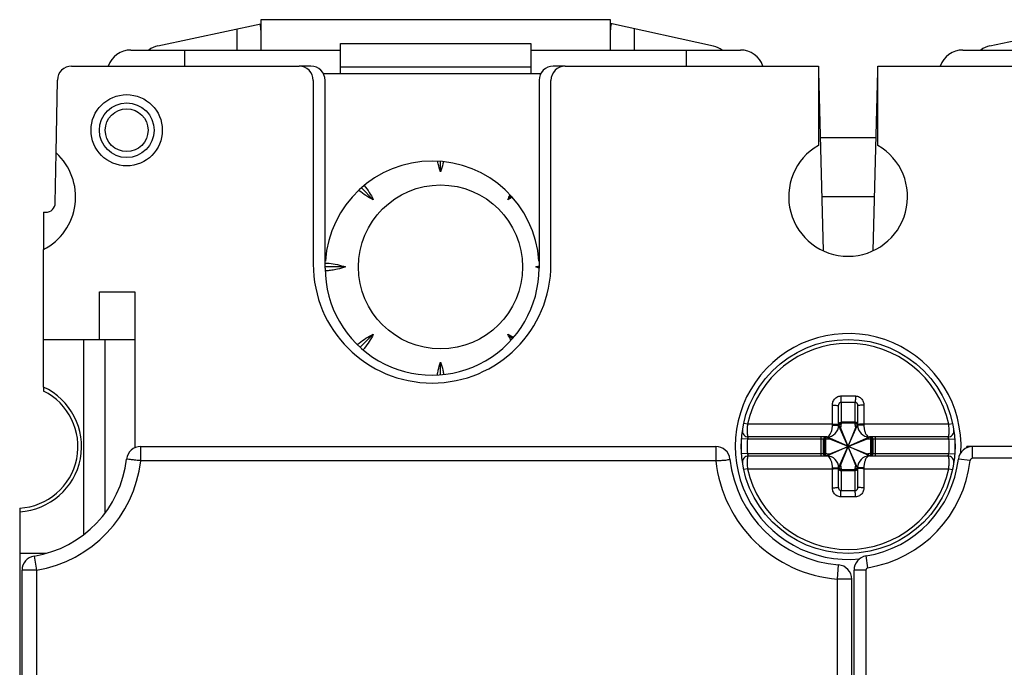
# Model space of a CAD drawing. Extents: x 0 to 193, y 0 to 226.
# Drawn here: x 23.93 to 65.39, y 164.21 to 191.5 of the extents above; entities that cross this region are included whole.
import ezdxf

# ---------------------------------------------------------------- set-up
doc = ezdxf.new("R2010")
doc.units = 0

# ---------------------------------------------------------------- blocks, each defined once
blk = doc.blocks.new('trhgkjglyretgerdutdhjfkhg')
for p, q in [((8536.877, -2181.171), (8536.877, -2182.446)), ((8551.577, -2181.171), (8536.877, -2181.171)), ((8551.577, -2182.446), (8551.577, -2181.171)), ((8532.537, -2182.274), (8536.877, -2181.344)), ((8535.877, -2182.446), (8535.877, -2181.558)), ((8555.918, -2182.285), (8551.577, -2181.323)), ((8552.577, -2181.545), (8552.577, -2182.446)), ((8567.537, -2182.274), (8571.877, -2181.344)), ((8531.402, -2182.446), (8540.227, -2182.446)), ((8533.676, -2183.121), (8533.676, -2182.446)), ((8540.227, -2183.429), (8540.227, -2182.171)), ((8540.227, -2182.171), (8548.227, -2182.171)), ((8548.227, -2182.171), (8548.227, -2183.429)), ((8548.227, -2182.446), (8557.052, -2182.446)), ((8554.778, -2183.12), (8554.778, -2182.446)), ((8566.402, -2182.446), (8575.227, -2182.446)), ((8528.915, -2183.121), (8538.48, -2183.121)), ((8538.978, -2183.121), (8538.48, -2183.121)), ((8548.227, -2183.171), (8540.227, -2183.171)), ((8549.68, -2183.12), (8549.178, -2183.12)), ((8549.68, -2183.121), (8560.33, -2183.121)), ((8560.33, -2183.121), (8560.33, -2186.456)), ((8562.83, -2186.456), (8562.83, -2183.121)), ((8562.83, -2183.121), (8573.48, -2183.121)), ((8528.261, -2186.772), (8528.315, -2183.71)), ((8539.08, -2183.721), (8539.08, -2191.454)), ((8539.502, -2183.429), (8548.655, -2183.429)), ((8539.578, -2191.62), (8539.578, -2183.721)), ((8548.578, -2183.72), (8548.578, -2191.621)), ((8549.08, -2191.454), (8549.08, -2183.721)), ((8560.33, -2183.343), (8560.528, -2190.888)), ((8562.632, -2190.888), (8562.83, -2183.33)), ((8560.403, -2186.121), (8562.757, -2186.121)), ((8528.225, -2188.878), (8528.261, -2186.772)), ((8544.434, -2187.568), (8544.434, -2187.131)), ((8541.604, -2188.741), (8541.104, -2188.241)), ((8547.264, -2188.741), (8547.411, -2188.593)), ((8562.692, -2188.621), (8560.469, -2188.621)), ((8527.73, -2189.271), (8527.73, -2190.839)), ((8527.73, -2189.271), (8527.825, -2189.271)), ((8527.73, -2196.623), (8527.73, -2190.839)), ((8540.432, -2191.571), (8539.578, -2191.571)), ((8548.436, -2191.571), (8548.578, -2191.571)), ((8530.08, -2194.621), (8530.08, -2192.621)), ((8530.08, -2192.621), (8531.58, -2192.621)), ((8531.58, -2192.621), (8531.58, -2199.173)), ((8541.604, -2194.401), (8541.056, -2194.948)), ((8547.454, -2194.591), (8547.264, -2194.401)), ((8527.73, -2194.621), (8531.58, -2194.621)), ((8529.43, -2202.823), (8529.43, -2194.621)), ((8530.33, -2201.906), (8530.33, -2194.621)), ((8544.434, -2196.1), (8544.434, -2195.573)), ((8527.73, -2196.623), (8527.73, -2196.791)), ((8561.28, -2197.255), (8561.28, -2198.177)), ((8561.88, -2198.177), (8561.88, -2197.255)), ((8561.18, -2198.222), (8561.18, -2197.418)), ((8561.98, -2197.418), (8561.98, -2198.222)), ((8557.35, -2198.186), (8557.187, -2198.15)), ((8560.918, -2198.222), (8561.18, -2198.222)), ((8561.88, -2198.107), (8561.28, -2198.107)), ((8561.88, -2198.148), (8561.28, -2198.148)), ((8562.243, -2198.222), (8561.98, -2198.222)), ((8565.811, -2198.186), (8565.974, -2198.15)), ((8561.195, -2199.989), (8561.966, -2198.254)), ((8561.966, -2199.989), (8561.195, -2198.254)), ((8561.262, -2199.918), (8561.899, -2198.325)), ((8561.899, -2199.918), (8561.262, -2198.325)), ((8557.092, -2199.439), (8557.092, -2198.804)), ((8557.341, -2198.822), (8557.092, -2198.804)), ((8560.636, -2198.822), (8557.341, -2198.822)), ((8560.68, -2198.722), (8557.38, -2198.722)), ((8560.45, -2199.522), (8560.45, -2198.722)), ((8560.547, -2199.422), (8560.547, -2198.822)), ((8560.569, -2198.822), (8560.569, -2199.422)), ((8560.621, -2198.822), (8560.621, -2199.422)), ((8560.713, -2199.507), (8562.447, -2198.736)), ((8562.447, -2199.507), (8560.713, -2198.736)), ((8560.784, -2199.44), (8562.377, -2198.803)), ((8562.377, -2199.44), (8560.784, -2198.803)), ((8565.78, -2198.722), (8562.48, -2198.722)), ((8565.82, -2198.822), (8562.525, -2198.822)), ((8562.54, -2199.422), (8562.54, -2198.822)), ((8562.592, -2199.422), (8562.592, -2198.822)), ((8562.614, -2198.822), (8562.614, -2199.422)), ((8562.711, -2198.722), (8562.711, -2199.522)), ((8565.82, -2198.822), (8566.069, -2198.804)), ((8566.069, -2198.804), (8566.069, -2199.439)), ((8531.822, -2199.121), (8556.011, -2199.121)), ((8556.011, -2199.121), (8556.011, -2199.722)), ((8557.341, -2199.422), (8557.092, -2199.439)), ((8557.341, -2199.422), (8560.636, -2199.422)), ((8562.525, -2199.422), (8565.82, -2199.422)), ((8565.82, -2199.422), (8566.069, -2199.439)), ((8566.58, -2199.169), (8566.58, -2199.121)), ((8626.365, -2199.121), (8566.58, -2199.121)), ((8566.816, -2199.621), (8566.816, -2199.121)), ((8531.822, -2199.724), (8531.779, -2199.719)), ((8556.011, -2199.722), (8531.819, -2199.722)), ((8557.38, -2199.522), (8560.68, -2199.522)), ((8562.48, -2199.522), (8565.78, -2199.522)), ((8566.717, -2199.709), (8566.22, -2199.652)), ((8626.365, -2199.621), (8566.816, -2199.621)), ((8557.35, -2200.057), (8557.187, -2200.094)), ((8560.918, -2200.022), (8561.18, -2200.022)), ((8561.18, -2200.826), (8561.18, -2200.022)), ((8561.28, -2200.066), (8561.28, -2200.988)), ((8561.28, -2200.095), (8561.88, -2200.095)), ((8561.28, -2200.137), (8561.88, -2200.137)), ((8561.88, -2200.988), (8561.88, -2200.066)), ((8561.98, -2200.022), (8561.98, -2200.826)), ((8562.243, -2200.022), (8561.98, -2200.022)), ((8565.811, -2200.057), (8565.974, -2200.094)), ((8526.73, -2201.719), (8526.73, -2201.867)), ((8526.73, -2201.867), (8526.73, -2290.521)), ((8527.831, -2203.621), (8526.73, -2203.621)), ((8527.336, -2203.733), (8527.433, -2204.328)), ((8562.414, -2204.223), (8562.334, -2203.729)), ((8526.83, -2290.821), (8526.83, -2204.328)), ((8527.433, -2204.325), (8527.43, -2204.31)), ((8527.432, -2204.325), (8527.432, -2209.121)), ((8561.13, -2204.703), (8561.176, -2204.105)), ((8561.83, -2290.521), (8561.83, -2204.322)), ((8562.33, -2204.322), (8561.83, -2204.322)), ((8562.33, -2204.322), (8562.33, -2209.129)), ((8561.129, -2209.121), (8561.129, -2204.703)), ((8561.73, -2204.703), (8561.129, -2204.703)), ((8561.73, -2291.421), (8561.73, -2204.703))]:
    blk.add_line(p, q)
for points in [[(8561.13, -2204.703), (8561.13, -2204.701), (8561.129, -2204.7), (8561.128, -2204.699), (8561.127, -2204.697), (8561.127, -2204.695), (8561.128, -2204.695)], [(8561.128, -2204.695), (8561.129, -2204.696), (8561.13, -2204.699), (8561.13, -2204.703)]]:
    blk.add_lwpolyline(points)
for centre, radius in [((8531.23, -2185.821), 1.5), ((8531.23, -2185.821), 1.15), ((8531.23, -2185.821), 0.9), ((8544.434, -2191.571), 3.45), ((8561.58, -2199.122), 4.5)]:
    blk.add_circle(centre, radius)
for centre, radius, start, end in [((8531.402, -2183.446), 1, 90.0002, 161.0286), ((8532.752, -2183.25), 1, 102.4318, 126.3825), ((8555.702, -2183.261), 1, 54.6739, 77.5109), ((8557.052, -2183.446), 1, 18.9805, 90), ((8566.402, -2183.446), 1, 90.0002, 161.0239), ((8567.752, -2183.25), 1, 102.4318, 126.3825), ((8528.915, -2183.721), 0.6, 90, 179), ((8538.48, -2183.721), 0.6, 0.0001, 90.0001), ((8538.978, -2183.721), 0.6, 0.0014, 89.9955), ((8549.178, -2183.72), 0.6, 90.0054, 180.0001), ((8549.68, -2183.721), 0.6, 90.0014, 179.9982), ((8561.58, -2188.621), 2.5, 120.0003, 59.9997), ((8526.582, -2188.621), 2.498, 352.5636, 47.7532), ((8544.08, -2191.616), 4.5, 3.7401, 176.2613), ((8526.582, -2188.621), 2.498, 297.3642, 352.5636), ((8527.825, -2188.871), 0.4, 270, 359.2482), ((8544.08, -2191.454), 5, 180, 359.9989), ((8544.078, -2191.621), 4.5, 179.9959, 360), ((8561.58, -2199.122), 4.75, 356.7876, 275.9168), ((8561.58, -2199.122), 4.333, 12.4731, 167.5269), ((8526.58, -2199.121), 2.75, 273.1267, 65.28), ((8526.58, -2199.123), 2.6, 273.3138, 63.7424), ((8560.68, -2198.222), 0.5, 270, 0), ((8562.48, -2198.222), 0.5, 180, 270), ((8557.38, -2198.472), 0.25, 171.2026, 270), ((8565.78, -2198.472), 0.25, 270, 8.7973), ((8561.58, -2199.122), 4.25, 175.9522, 184.0478), ((8561.58, -2199.122), 4.25, 355.9522, 4.0478), ((8531.822, -2199.724), 0.603, 89.9956, 173.4371), ((8556.011, -2199.721), 0.6, 5.7591, 90.0138), ((8566.816, -2199.721), 0.6, 90, 173.4626), ((8526.58, -2199.121), 4.674, 279.3027, 353.4381), ((8526.58, -2199.121), 5.274, 279.2911, 353.4522), ((8561.579, -2199.121), 5.6, 186.1642, 265.3905), ((8561.579, -2199.121), 5, 186.1909, 265.3739), ((8557.38, -2199.772), 0.25, 90, 188.7973), ((8560.68, -2200.022), 0.5, 0, 90), ((8562.48, -2200.022), 0.5, 90, 180), ((8561.58, -2199.121), 4.67, 279.2818, 353.4626), ((8561.58, -2199.121), 5.17, 279.2818, 353.4626), ((8565.78, -2199.772), 0.25, 351.2026, 90), ((8566.816, -2199.721), 0.1, 90, 173.4626), ((8561.58, -2199.122), 4.333, 192.4731, 347.5269), ((8527.433, -2204.328), 0.603, 99.3035, 180.0011), ((8562.43, -2204.322), 0.6, 99.2818, 180), ((8561.13, -2204.703), 0.6, 0.009, 85.6676), ((8562.43, -2204.322), 0.1, 99.2818, 180)]:
    blk.add_arc(centre, radius, start, end)
for points, knots in [([(8536.876, -2181.608), (8536.876, -2181.593), (8536.874, -2181.538), (8536.869, -2181.452), (8536.854, -2181.381), (8536.843, -2181.351)], [0, 0, 0, 0, 0.0438197, 0.1644144, 0.2594884, 0.2594884, 0.2594884, 0.2594884]), ([(8551.62, -2181.333), (8551.605, -2181.361), (8551.588, -2181.433), (8551.581, -2181.521), (8551.579, -2181.576), (8551.579, -2181.592)], [0, 0, 0, 0, 0.0961682, 0.2178848, 0.2637484, 0.2637484, 0.2637484, 0.2637484]), ([(8544.434, -2187.568), (8544.394, -2187.458), (8544.353, -2187.31), (8544.323, -2187.159), (8544.316, -2187.123)], [0, 0, 0, 0, 0.3517872, 0.4604313, 0.4604313, 0.4604313, 0.4604313]), ([(8544.548, -2187.143), (8544.542, -2187.172), (8544.513, -2187.316), (8544.473, -2187.458), (8544.434, -2187.568)], [0, 0, 0, 0, 0.0895967, 0.4410749, 0.4410749, 0.4410749, 0.4410749]), ([(8541.223, -2188.143), (8541.223, -2188.144), (8541.299, -2188.237), (8541.438, -2188.429), (8541.553, -2188.635), (8541.604, -2188.741)], [0, 0, 0, 0, 0.0044779, 0.3585726, 0.7100494, 0.7100494, 0.7100494, 0.7100494]), ([(8541.604, -2188.741), (8541.498, -2188.69), (8541.292, -2188.575), (8541.101, -2188.436), (8541.009, -2188.362)], [0, 0, 0, 0, 0.3517858, 0.7058983, 0.7058983, 0.7058983, 0.7058983]), ([(8539.587, -2191.405), (8539.64, -2191.408), (8539.809, -2191.422), (8540.094, -2191.467), (8540.321, -2191.531), (8540.432, -2191.571)], [0, 0, 0, 0, 0.1570327, 0.5111709, 0.8626351, 0.8626351, 0.8626351, 0.8626351]), ([(8540.432, -2191.571), (8540.321, -2191.61), (8540.132, -2191.663), (8539.939, -2191.698), (8539.861, -2191.709)], [0, 0, 0, 0, 0.3517663, 0.5876535, 0.5876535, 0.5876535, 0.5876535]), ([(8539.861, -2191.709), (8539.822, -2191.714), (8539.73, -2191.726), (8539.637, -2191.733), (8539.584, -2191.736)], [0, 0, 0, 0, 0.1183966, 0.2787857, 0.2787857, 0.2787857, 0.2787857]), ([(8541.01, -2194.779), (8541.101, -2194.705), (8541.292, -2194.566), (8541.498, -2194.451), (8541.604, -2194.401)], [0, 0, 0, 0, 0.3540916, 0.705559, 0.705559, 0.705559, 0.705559]), ([(8541.604, -2194.401), (8541.553, -2194.506), (8541.438, -2194.712), (8541.285, -2194.923), (8541.194, -2195.033), (8541.178, -2195.052)], [0, 0, 0, 0, 0.3517865, 0.7058999, 0.7798339, 0.7798339, 0.7798339, 0.7798339]), ([(8544.3, -2196.11), (8544.311, -2196.043), (8544.344, -2195.862), (8544.395, -2195.683), (8544.434, -2195.573)], [0, 0, 0, 0, 0.2027972, 0.5542745, 0.5542745, 0.5542745, 0.5542745]), ([(8544.434, -2195.573), (8544.473, -2195.683), (8544.521, -2195.855), (8544.554, -2196.03), (8544.564, -2196.091)], [0, 0, 0, 0, 0.3517875, 0.5344293, 0.5344293, 0.5344293, 0.5344293]), ([(8560.918, -2197.384), (8560.918, -2197.361), (8560.922, -2197.313), (8560.941, -2197.24), (8560.978, -2197.166), (8561.033, -2197.097), (8561.105, -2197.041), (8561.188, -2197.006), (8561.246, -2196.998), (8561.274, -2196.998)], [0, 0, 0, 0, 0.0686055, 0.1439426, 0.226554, 0.3151503, 0.4062368, 0.4967444, 0.5814957, 0.5814957, 0.5814957, 0.5814957]), ([(8561.274, -2196.998), (8561.342, -2196.997), (8561.478, -2196.996), (8561.682, -2196.996), (8561.818, -2196.997), (8561.886, -2196.998)], [0, 0, 0, 0, 0.2025636, 0.4076196, 0.6117272, 0.6117272, 0.6117272, 0.6117272]), ([(8561.274, -2196.998), (8561.275, -2197.031), (8561.276, -2197.095), (8561.278, -2197.181), (8561.279, -2197.233), (8561.28, -2197.255)], [0, 0, 0, 0, 0.1001381, 0.1907363, 0.2572488, 0.2572488, 0.2572488, 0.2572488]), ([(8561.886, -2196.998), (8561.886, -2197.031), (8561.885, -2197.095), (8561.883, -2197.181), (8561.881, -2197.233), (8561.88, -2197.255)], [0, 0, 0, 0, 0.1001378, 0.190736, 0.257248, 0.257248, 0.257248, 0.257248]), ([(8561.886, -2196.998), (8561.914, -2196.998), (8561.973, -2197.006), (8562.055, -2197.041), (8562.127, -2197.096), (8562.183, -2197.165), (8562.219, -2197.24), (8562.239, -2197.313), (8562.243, -2197.361), (8562.243, -2197.384)], [0, 0, 0, 0, 0.0844544, 0.1745763, 0.2656171, 0.3543791, 0.4371975, 0.5127248, 0.5814975, 0.5814975, 0.5814975, 0.5814975]), ([(8560.918, -2197.384), (8560.951, -2197.384), (8561.011, -2197.385), (8561.097, -2197.391), (8561.144, -2197.4), (8561.18, -2197.409), (8561.18, -2197.418)], [0, 0, 0, 0, 0.0995172, 0.1852358, 0.2437846, 0.2679334, 0.2679334, 0.2679334, 0.2679334]), ([(8560.918, -2198.186), (8560.918, -2198.104), (8560.918, -2197.933), (8560.918, -2197.666), (8560.918, -2197.48), (8560.918, -2197.384)], [0, 0, 0, 0, 0.2451334, 0.5135022, 0.8014853, 0.8014853, 0.8014853, 0.8014853]), ([(8561.18, -2197.418), (8561.18, -2197.408), (8561.181, -2197.388), (8561.187, -2197.358), (8561.197, -2197.327), (8561.212, -2197.299), (8561.232, -2197.275), (8561.255, -2197.26), (8561.272, -2197.255), (8561.28, -2197.255)], [0, 0, 0, 0, 0.0284303, 0.0592124, 0.0918038, 0.1246929, 0.1556434, 0.1834244, 0.2075979, 0.2075979, 0.2075979, 0.2075979]), ([(8561.28, -2197.255), (8561.347, -2197.254), (8561.48, -2197.253), (8561.68, -2197.253), (8561.813, -2197.254), (8561.88, -2197.255)], [0, 0, 0, 0, 0.1989894, 0.3995198, 0.6000139, 0.6000139, 0.6000139, 0.6000139]), ([(8561.88, -2197.255), (8561.888, -2197.255), (8561.906, -2197.26), (8561.929, -2197.275), (8561.949, -2197.299), (8561.964, -2197.327), (8561.974, -2197.358), (8561.979, -2197.388), (8561.98, -2197.408), (8561.98, -2197.418)], [0, 0, 0, 0, 0.0240864, 0.0517359, 0.0826458, 0.1155786, 0.1482428, 0.1791, 0.2075994, 0.2075994, 0.2075994, 0.2075994]), ([(8562.243, -2197.384), (8562.21, -2197.384), (8562.149, -2197.385), (8562.064, -2197.391), (8562.017, -2197.4), (8561.98, -2197.409), (8561.98, -2197.418)], [0, 0, 0, 0, 0.0995172, 0.1852358, 0.2437845, 0.2679333, 0.2679333, 0.2679333, 0.2679333]), ([(8562.243, -2197.384), (8562.243, -2197.482), (8562.243, -2197.668), (8562.243, -2197.935), (8562.243, -2198.105), (8562.243, -2198.186)], [0, 0, 0, 0, 0.2923982, 0.5595968, 0.8014853, 0.8014853, 0.8014853, 0.8014853]), ([(8557.35, -2198.186), (8557.345, -2198.219), (8557.338, -2198.288), (8557.331, -2198.392), (8557.33, -2198.494), (8557.333, -2198.585), (8557.344, -2198.657), (8557.354, -2198.701), (8557.373, -2198.722), (8557.38, -2198.722)], [0, 0, 0, 0, 0.1011592, 0.2076643, 0.3132474, 0.407516, 0.4809532, 0.526858, 0.54949, 0.54949, 0.54949, 0.54949]), ([(8560.918, -2198.186), (8560.823, -2198.186), (8560.628, -2198.186), (8560.324, -2198.186), (8559.994, -2198.186), (8559.632, -2198.186), (8559.237, -2198.186), (8558.81, -2198.186), (8558.351, -2198.186), (8557.861, -2198.186), (8557.524, -2198.186), (8557.35, -2198.186)], [0, 0, 0, 0, 0.284634, 0.583745, 0.912593, 1.274918, 1.670146, 2.09758, 2.55637, 3.046106, 3.56801, 3.56801, 3.56801, 3.56801]), ([(8560.68, -2198.722), (8560.709, -2198.721), (8560.773, -2198.693), (8560.837, -2198.605), (8560.884, -2198.488), (8560.912, -2198.357), (8560.918, -2198.266), (8560.918, -2198.222)], [0, 0, 0, 0, 0.0857154, 0.1935589, 0.3219294, 0.4600473, 0.5939554, 0.5939554, 0.5939554, 0.5939554]), ([(8560.918, -2198.222), (8560.918, -2198.216), (8560.918, -2198.204), (8560.918, -2198.192), (8560.918, -2198.186)], [0, 0, 0, 0, 0.01817785, 0.03583874, 0.03583874, 0.03583874, 0.03583874]), ([(8561.017, -2198.187), (8561.046, -2198.187), (8561.098, -2198.188), (8561.14, -2198.197), (8561.18, -2198.197), (8561.18, -2198.204)], [0, 0, 0, 0, 0.08551, 0.1433196, 0.1647829, 0.1647829, 0.1647829, 0.1647829]), ([(8561.18, -2198.193), (8561.18, -2198.184), (8561.196, -2198.165), (8561.222, -2198.156), (8561.241, -2198.152), (8561.246, -2198.151)], [0, 0, 0, 0, 0.02606706, 0.06616314, 0.08229636, 0.08229636, 0.08229636, 0.08229636]), ([(8561.18, -2198.222), (8561.18, -2198.213), (8561.196, -2198.193), (8561.222, -2198.184), (8561.241, -2198.181), (8561.246, -2198.18)], [0, 0, 0, 0, 0.026066, 0.06616128, 0.0822948, 0.0822948, 0.0822948, 0.0822948]), ([(8561.216, -2198.127), (8561.22, -2198.124), (8561.23, -2198.118), (8561.241, -2198.114), (8561.246, -2198.112)], [0, 0, 0, 0, 0.01681323, 0.03392807, 0.03392807, 0.03392807, 0.03392807]), ([(8561.28, -2198.177), (8561.28, -2198.202), (8561.277, -2198.252), (8561.268, -2198.301), (8561.262, -2198.325)], [0, 0, 0, 0, 0.0754848, 0.149718, 0.149718, 0.149718, 0.149718]), ([(8561.899, -2198.325), (8561.893, -2198.301), (8561.883, -2198.252), (8561.88, -2198.202), (8561.88, -2198.177)], [0, 0, 0, 0, 0.0742087, 0.149722, 0.149722, 0.149722, 0.149722]), ([(8561.98, -2198.193), (8561.98, -2198.185), (8561.964, -2198.165), (8561.938, -2198.156), (8561.92, -2198.152), (8561.915, -2198.151)], [0, 0, 0, 0, 0.02575795, 0.06597454, 0.08217417, 0.08217417, 0.08217417, 0.08217417]), ([(8561.98, -2198.222), (8561.98, -2198.213), (8561.964, -2198.193), (8561.938, -2198.184), (8561.92, -2198.181), (8561.915, -2198.18)], [0, 0, 0, 0, 0.02606707, 0.06616314, 0.08229636, 0.08229636, 0.08229636, 0.08229636]), ([(8562.144, -2198.187), (8562.115, -2198.187), (8562.063, -2198.188), (8562.02, -2198.197), (8561.98, -2198.197), (8561.98, -2198.204)], [0, 0, 0, 0, 0.0855099, 0.1433196, 0.1647829, 0.1647829, 0.1647829, 0.1647829]), ([(8565.811, -2198.186), (8565.637, -2198.186), (8565.3, -2198.186), (8564.81, -2198.186), (8564.351, -2198.186), (8563.924, -2198.186), (8563.529, -2198.186), (8563.167, -2198.186), (8562.837, -2198.186), (8562.532, -2198.186), (8562.338, -2198.186), (8562.243, -2198.186)], [0, 0, 0, 0, 0.521932, 1.011689, 1.470493, 1.89794, 2.293184, 2.655521, 2.984393, 3.283507, 3.56801, 3.56801, 3.56801, 3.56801]), ([(8562.243, -2198.186), (8562.243, -2198.192), (8562.243, -2198.204), (8562.243, -2198.216), (8562.243, -2198.222)], [0, 0, 0, 0, 0.01766099, 0.03583874, 0.03583874, 0.03583874, 0.03583874]), ([(8562.243, -2198.222), (8562.243, -2198.266), (8562.249, -2198.357), (8562.276, -2198.488), (8562.323, -2198.605), (8562.388, -2198.693), (8562.452, -2198.721), (8562.48, -2198.722)], [0, 0, 0, 0, 0.1339076, 0.2720257, 0.4003964, 0.5082394, 0.5939557, 0.5939557, 0.5939557, 0.5939557]), ([(8565.78, -2198.722), (8565.788, -2198.722), (8565.806, -2198.701), (8565.817, -2198.657), (8565.827, -2198.585), (8565.831, -2198.494), (8565.829, -2198.392), (8565.822, -2198.288), (8565.815, -2198.219), (8565.811, -2198.186)], [0, 0, 0, 0, 0.022622, 0.0685253, 0.1419848, 0.236287, 0.3418926, 0.4483892, 0.5494906, 0.5494906, 0.5494906, 0.5494906]), ([(8561.17, -2198.325), (8561.171, -2198.317), (8561.174, -2198.303), (8561.179, -2198.284), (8561.185, -2198.267), (8561.191, -2198.257), (8561.195, -2198.254)], [0, 0, 0, 0, 0.02227813, 0.04272751, 0.06093428, 0.07551171, 0.07551171, 0.07551171, 0.07551171]), ([(8561.262, -2198.325), (8561.258, -2198.316), (8561.251, -2198.3), (8561.238, -2198.278), (8561.225, -2198.262), (8561.212, -2198.251), (8561.203, -2198.251), (8561.199, -2198.252)], [0, 0, 0, 0, 0.0283478, 0.0532815, 0.0748872, 0.0920764, 0.1014859, 0.1014859, 0.1014859, 0.1014859]), ([(8561.966, -2198.254), (8561.962, -2198.252), (8561.95, -2198.25), (8561.936, -2198.262), (8561.926, -2198.274), (8561.921, -2198.282), (8561.919, -2198.284)], [0, 0, 0, 0, 0.01414489, 0.0314115, 0.05261127, 0.06060314, 0.06060314, 0.06060314, 0.06060314]), ([(8561.991, -2198.325), (8561.99, -2198.317), (8561.986, -2198.303), (8561.981, -2198.284), (8561.976, -2198.267), (8561.97, -2198.257), (8561.966, -2198.254)], [0, 0, 0, 0, 0.02223904, 0.04270095, 0.06093086, 0.07551201, 0.07551201, 0.07551201, 0.07551201]), ([(8557.38, -2198.722), (8557.377, -2198.727), (8557.371, -2198.74), (8557.36, -2198.763), (8557.349, -2198.791), (8557.343, -2198.811), (8557.341, -2198.822)], [0, 0, 0, 0, 0.0187148, 0.0440151, 0.0759374, 0.1077522, 0.1077522, 0.1077522, 0.1077522]), ([(8560.61, -2198.728), (8560.605, -2198.73), (8560.584, -2198.739), (8560.564, -2198.761), (8560.554, -2198.782), (8560.552, -2198.787)], [0, 0, 0, 0, 0.01694014, 0.06782964, 0.08515314, 0.08515314, 0.08515314, 0.08515314]), ([(8560.603, -2198.745), (8560.595, -2198.752), (8560.583, -2198.766), (8560.576, -2198.782), (8560.575, -2198.787)], [0, 0, 0, 0, 0.03424847, 0.05157209, 0.05157209, 0.05157209, 0.05157209]), ([(8560.665, -2198.722), (8560.649, -2198.722), (8560.626, -2198.728), (8560.607, -2198.741), (8560.603, -2198.745)], [0, 0, 0, 0, 0.05012009, 0.06715642, 0.06715642, 0.06715642, 0.06715642]), ([(8560.665, -2198.722), (8560.657, -2198.722), (8560.637, -2198.737), (8560.628, -2198.763), (8560.624, -2198.782), (8560.623, -2198.787)], [0, 0, 0, 0, 0.02574366, 0.06591584, 0.08212123, 0.08212123, 0.08212123, 0.08212123]), ([(8560.784, -2198.803), (8560.76, -2198.809), (8560.711, -2198.818), (8560.661, -2198.822), (8560.636, -2198.822)], [0, 0, 0, 0, 0.0741826, 0.1497294, 0.1497294, 0.1497294, 0.1497294]), ([(8560.68, -2198.722), (8560.672, -2198.722), (8560.652, -2198.738), (8560.643, -2198.764), (8560.639, -2198.782), (8560.638, -2198.787)], [0, 0, 0, 0, 0.02606706, 0.06616314, 0.08229637, 0.08229637, 0.08229637, 0.08229637]), ([(8560.713, -2198.736), (8560.71, -2198.74), (8560.709, -2198.752), (8560.716, -2198.761), (8560.72, -2198.765)], [0, 0, 0, 0, 0.01414468, 0.03141043, 0.03141043, 0.03141043, 0.03141043]), ([(8560.783, -2198.711), (8560.776, -2198.712), (8560.762, -2198.715), (8560.742, -2198.721), (8560.726, -2198.726), (8560.716, -2198.732), (8560.713, -2198.736)], [0, 0, 0, 0, 0.02223725, 0.04269836, 0.06092843, 0.07550805, 0.07550805, 0.07550805, 0.07550805]), ([(8560.72, -2198.765), (8560.725, -2198.77), (8560.737, -2198.78), (8560.75, -2198.787), (8560.758, -2198.791)], [0, 0, 0, 0, 0.02119907, 0.04643886, 0.04643886, 0.04643886, 0.04643886]), ([(8562.377, -2198.711), (8562.385, -2198.712), (8562.398, -2198.715), (8562.418, -2198.721), (8562.435, -2198.726), (8562.445, -2198.732), (8562.447, -2198.736)], [0, 0, 0, 0, 0.02227705, 0.04272547, 0.06093149, 0.07550845, 0.07550845, 0.07550845, 0.07550845]), ([(8562.377, -2198.803), (8562.386, -2198.799), (8562.402, -2198.792), (8562.424, -2198.78), (8562.44, -2198.766), (8562.451, -2198.753), (8562.45, -2198.744), (8562.45, -2198.741)], [0, 0, 0, 0, 0.0283477, 0.0532806, 0.0748854, 0.0920738, 0.1014832, 0.1014832, 0.1014832, 0.1014832]), ([(8562.525, -2198.822), (8562.5, -2198.822), (8562.45, -2198.818), (8562.401, -2198.809), (8562.377, -2198.803)], [0, 0, 0, 0, 0.0755715, 0.1497317, 0.1497317, 0.1497317, 0.1497317]), ([(8562.48, -2198.722), (8562.489, -2198.722), (8562.509, -2198.738), (8562.518, -2198.764), (8562.521, -2198.782), (8562.522, -2198.787)], [0, 0, 0, 0, 0.02606593, 0.06616117, 0.08229471, 0.08229471, 0.08229471, 0.08229471]), ([(8562.495, -2198.722), (8562.512, -2198.722), (8562.535, -2198.728), (8562.553, -2198.741), (8562.557, -2198.745)], [0, 0, 0, 0, 0.04960304, 0.06665907, 0.06665907, 0.06665907, 0.06665907]), ([(8562.495, -2198.722), (8562.504, -2198.722), (8562.524, -2198.738), (8562.533, -2198.764), (8562.536, -2198.782), (8562.537, -2198.787)], [0, 0, 0, 0, 0.02606706, 0.06616314, 0.08229637, 0.08229637, 0.08229637, 0.08229637]), ([(8562.566, -2198.735), (8562.58, -2198.744), (8562.597, -2198.761), (8562.606, -2198.782), (8562.608, -2198.787)], [0, 0, 0, 0, 0.05088955, 0.06821317, 0.06821317, 0.06821317, 0.06821317]), ([(8562.569, -2198.757), (8562.573, -2198.761), (8562.579, -2198.771), (8562.584, -2198.782), (8562.586, -2198.787)], [0, 0, 0, 0, 0.01735271, 0.03476827, 0.03476827, 0.03476827, 0.03476827]), ([(8565.82, -2198.822), (8565.817, -2198.811), (8565.811, -2198.791), (8565.801, -2198.763), (8565.79, -2198.74), (8565.783, -2198.727), (8565.78, -2198.722)], [0, 0, 0, 0, 0.0318147, 0.0637371, 0.0890374, 0.1077522, 0.1077522, 0.1077522, 0.1077522]), ([(8531.822, -2199.722), (8531.822, -2199.661), (8531.822, -2199.543), (8531.822, -2199.381), (8531.822, -2199.252), (8531.822, -2199.169), (8531.822, -2199.131), (8531.823, -2199.121)], [0, 0, 0, 0, 0.184337, 0.3522173, 0.4858676, 0.571722, 0.6013117, 0.6013117, 0.6013117, 0.6013117]), ([(8557.341, -2199.422), (8557.343, -2199.432), (8557.349, -2199.452), (8557.36, -2199.48), (8557.371, -2199.503), (8557.377, -2199.516), (8557.38, -2199.522)], [0, 0, 0, 0, 0.0318147, 0.0637371, 0.0890374, 0.1077522, 0.1077522, 0.1077522, 0.1077522]), ([(8560.595, -2199.508), (8560.58, -2199.5), (8560.564, -2199.482), (8560.554, -2199.461), (8560.552, -2199.456)], [0, 0, 0, 0, 0.05088955, 0.06821316, 0.06821316, 0.06821316, 0.06821316]), ([(8560.592, -2199.486), (8560.588, -2199.482), (8560.581, -2199.472), (8560.577, -2199.461), (8560.575, -2199.456)], [0, 0, 0, 0, 0.01735271, 0.03476827, 0.03476827, 0.03476827, 0.03476827]), ([(8560.665, -2199.522), (8560.657, -2199.522), (8560.637, -2199.506), (8560.628, -2199.479), (8560.624, -2199.461), (8560.623, -2199.456)], [0, 0, 0, 0, 0.02606707, 0.06616314, 0.08229637, 0.08229637, 0.08229637, 0.08229637]), ([(8560.636, -2199.422), (8560.661, -2199.422), (8560.711, -2199.425), (8560.76, -2199.434), (8560.784, -2199.44)], [0, 0, 0, 0, 0.0755715, 0.1497317, 0.1497317, 0.1497317, 0.1497317]), ([(8560.68, -2199.522), (8560.672, -2199.522), (8560.652, -2199.506), (8560.643, -2199.479), (8560.639, -2199.461), (8560.638, -2199.456)], [0, 0, 0, 0, 0.02606593, 0.06616117, 0.08229471, 0.08229471, 0.08229471, 0.08229471]), ([(8560.784, -2199.44), (8560.775, -2199.444), (8560.759, -2199.451), (8560.737, -2199.464), (8560.721, -2199.477), (8560.71, -2199.49), (8560.71, -2199.499), (8560.711, -2199.502)], [0, 0, 0, 0, 0.0283477, 0.0532806, 0.0748854, 0.0920739, 0.1014832, 0.1014832, 0.1014832, 0.1014832]), ([(8562.525, -2199.422), (8562.5, -2199.422), (8562.45, -2199.425), (8562.401, -2199.434), (8562.377, -2199.44)], [0, 0, 0, 0, 0.0753321, 0.1496914, 0.1496914, 0.1496914, 0.1496914]), ([(8562.441, -2199.479), (8562.436, -2199.474), (8562.424, -2199.464), (8562.411, -2199.456), (8562.403, -2199.452)], [0, 0, 0, 0, 0.02091191, 0.04607775, 0.04607775, 0.04607775, 0.04607775]), ([(8562.447, -2199.507), (8562.45, -2199.503), (8562.452, -2199.491), (8562.445, -2199.483), (8562.441, -2199.479)], [0, 0, 0, 0, 0.01458251, 0.03123653, 0.03123653, 0.03123653, 0.03123653]), ([(8562.525, -2199.422), (8562.525, -2199.438), (8562.522, -2199.468), (8562.509, -2199.504), (8562.494, -2199.518), (8562.488, -2199.52)], [0, 0, 0, 0, 0.050359, 0.0904545, 0.1092398, 0.1092398, 0.1092398, 0.1092398]), ([(8562.54, -2199.422), (8562.54, -2199.438), (8562.537, -2199.468), (8562.524, -2199.504), (8562.509, -2199.518), (8562.503, -2199.52)], [0, 0, 0, 0, 0.0503577, 0.0904538, 0.1092396, 0.1092396, 0.1092396, 0.1092396]), ([(8562.592, -2199.422), (8562.592, -2199.439), (8562.583, -2199.474), (8562.55, -2199.508), (8562.523, -2199.518), (8562.512, -2199.52)], [0, 0, 0, 0, 0.0519316, 0.1030547, 0.1364663, 0.1364663, 0.1364663, 0.1364663]), ([(8562.614, -2199.422), (8562.614, -2199.439), (8562.605, -2199.474), (8562.568, -2199.512), (8562.534, -2199.522), (8562.517, -2199.522)], [0, 0, 0, 0, 0.0516475, 0.1025371, 0.1526572, 0.1526572, 0.1526572, 0.1526572]), ([(8565.78, -2199.522), (8565.783, -2199.516), (8565.79, -2199.504), (8565.8, -2199.481), (8565.811, -2199.453), (8565.817, -2199.432), (8565.82, -2199.422)], [0, 0, 0, 0, 0.0178792, 0.0426, 0.0748566, 0.1077504, 0.1077504, 0.1077504, 0.1077504]), ([(8531.779, -2199.719), (8531.707, -2199.71), (8531.576, -2199.695), (8531.404, -2199.675), (8531.291, -2199.663), (8531.237, -2199.656), (8531.223, -2199.655)], [0, 0, 0, 0, 0.2169083, 0.3978997, 0.5177022, 0.559585, 0.559585, 0.559585, 0.559585]), ([(8556.011, -2199.722), (8556.073, -2199.719), (8556.191, -2199.712), (8556.348, -2199.698), (8556.487, -2199.689), (8556.548, -2199.668), (8556.609, -2199.67), (8556.608, -2199.66)], [0, 0, 0, 0, 0.1853111, 0.3525556, 0.48537, 0.5709244, 0.6011409, 0.6011409, 0.6011409, 0.6011409]), ([(8557.38, -2199.522), (8557.373, -2199.522), (8557.354, -2199.542), (8557.344, -2199.587), (8557.333, -2199.658), (8557.33, -2199.749), (8557.331, -2199.851), (8557.338, -2199.955), (8557.345, -2200.024), (8557.35, -2200.057)], [0, 0, 0, 0, 0.0226221, 0.0685253, 0.1419848, 0.236287, 0.3418926, 0.4483892, 0.5494906, 0.5494906, 0.5494906, 0.5494906]), ([(8560.665, -2199.522), (8560.649, -2199.522), (8560.626, -2199.515), (8560.608, -2199.502), (8560.604, -2199.499)], [0, 0, 0, 0, 0.04960304, 0.06665908, 0.06665908, 0.06665908, 0.06665908]), ([(8560.918, -2200.022), (8560.918, -2199.977), (8560.912, -2199.886), (8560.884, -2199.755), (8560.837, -2199.639), (8560.773, -2199.55), (8560.709, -2199.522), (8560.68, -2199.522)], [0, 0, 0, 0, 0.1339076, 0.2720257, 0.4003964, 0.5082394, 0.5939557, 0.5939557, 0.5939557, 0.5939557]), ([(8560.783, -2199.532), (8560.776, -2199.531), (8560.762, -2199.528), (8560.742, -2199.523), (8560.726, -2199.517), (8560.716, -2199.511), (8560.713, -2199.507)], [0, 0, 0, 0, 0.02227705, 0.04272547, 0.06093149, 0.07550845, 0.07550845, 0.07550845, 0.07550845]), ([(8562.48, -2199.522), (8562.452, -2199.522), (8562.388, -2199.55), (8562.323, -2199.639), (8562.276, -2199.755), (8562.249, -2199.886), (8562.243, -2199.977), (8562.243, -2200.022)], [0, 0, 0, 0, 0.0857154, 0.1935589, 0.3219294, 0.4600473, 0.5939554, 0.5939554, 0.5939554, 0.5939554]), ([(8562.377, -2199.532), (8562.385, -2199.531), (8562.398, -2199.528), (8562.418, -2199.523), (8562.435, -2199.517), (8562.445, -2199.511), (8562.447, -2199.507)], [0, 0, 0, 0, 0.02221081, 0.04255589, 0.06104521, 0.0755154, 0.0755154, 0.0755154, 0.0755154]), ([(8565.811, -2200.057), (8565.815, -2200.024), (8565.822, -2199.955), (8565.829, -2199.851), (8565.831, -2199.749), (8565.827, -2199.658), (8565.817, -2199.587), (8565.806, -2199.542), (8565.788, -2199.522), (8565.78, -2199.522)], [0, 0, 0, 0, 0.1011592, 0.2076643, 0.3132474, 0.407516, 0.4809532, 0.526858, 0.54949, 0.54949, 0.54949, 0.54949]), ([(8557.35, -2200.057), (8557.524, -2200.057), (8557.861, -2200.057), (8558.351, -2200.057), (8558.81, -2200.057), (8559.237, -2200.057), (8559.632, -2200.057), (8559.994, -2200.057), (8560.324, -2200.057), (8560.628, -2200.057), (8560.823, -2200.057), (8560.918, -2200.057)], [0, 0, 0, 0, 0.521932, 1.011689, 1.470493, 1.89794, 2.293184, 2.655521, 2.984393, 3.283507, 3.56801, 3.56801, 3.56801, 3.56801]), ([(8560.918, -2200.057), (8560.918, -2200.052), (8560.918, -2200.04), (8560.918, -2200.028), (8560.918, -2200.022)], [0, 0, 0, 0, 0.01766099, 0.03583874, 0.03583874, 0.03583874, 0.03583874]), ([(8560.918, -2200.859), (8560.918, -2200.83), (8560.918, -2200.771), (8560.918, -2200.677), (8560.918, -2200.574), (8560.918, -2200.462), (8560.918, -2200.338), (8560.918, -2200.202), (8560.918, -2200.107), (8560.918, -2200.057)], [0, 0, 0, 0, 0.0858183, 0.1792338, 0.2814322, 0.3935658, 0.516742, 0.6522102, 0.8014853, 0.8014853, 0.8014853, 0.8014853]), ([(8561.017, -2200.056), (8561.046, -2200.056), (8561.095, -2200.057), (8561.144, -2200.044), (8561.175, -2200.048), (8561.179, -2200.043)], [0, 0, 0, 0, 0.0855099, 0.1433196, 0.1628273, 0.1628273, 0.1628273, 0.1628273]), ([(8561.17, -2199.919), (8561.171, -2199.926), (8561.174, -2199.94), (8561.179, -2199.959), (8561.185, -2199.976), (8561.191, -2199.986), (8561.195, -2199.989)], [0, 0, 0, 0, 0.02223797, 0.04270049, 0.06093265, 0.07551204, 0.07551204, 0.07551204, 0.07551204]), ([(8561.18, -2200.022), (8561.18, -2200.03), (8561.196, -2200.05), (8561.222, -2200.059), (8561.241, -2200.063), (8561.246, -2200.064)], [0, 0, 0, 0, 0.02606706, 0.06616314, 0.08229636, 0.08229636, 0.08229636, 0.08229636]), ([(8561.18, -2200.05), (8561.18, -2200.059), (8561.196, -2200.078), (8561.222, -2200.087), (8561.241, -2200.091), (8561.246, -2200.092)], [0, 0, 0, 0, 0.02575795, 0.06597454, 0.08217418, 0.08217418, 0.08217418, 0.08217418]), ([(8561.195, -2199.989), (8561.199, -2199.991), (8561.211, -2199.993), (8561.223, -2199.983), (8561.23, -2199.975), (8561.233, -2199.972)], [0, 0, 0, 0, 0.01414489, 0.03141149, 0.04509897, 0.04509897, 0.04509897, 0.04509897]), ([(8561.233, -2199.972), (8561.234, -2199.97), (8561.237, -2199.966), (8561.24, -2199.961), (8561.242, -2199.959)], [0, 0, 0, 0, 0.00753387, 0.01552574, 0.01552574, 0.01552574, 0.01552574]), ([(8561.262, -2199.918), (8561.268, -2199.942), (8561.277, -2199.991), (8561.28, -2200.041), (8561.28, -2200.066)], [0, 0, 0, 0, 0.0742087, 0.149722, 0.149722, 0.149722, 0.149722]), ([(8561.88, -2200.066), (8561.88, -2200.041), (8561.883, -2199.991), (8561.893, -2199.942), (8561.899, -2199.918)], [0, 0, 0, 0, 0.0754848, 0.149718, 0.149718, 0.149718, 0.149718]), ([(8561.899, -2199.918), (8561.902, -2199.927), (8561.91, -2199.943), (8561.922, -2199.965), (8561.935, -2199.981), (8561.949, -2199.992), (8561.958, -2199.992), (8561.961, -2199.991)], [0, 0, 0, 0, 0.0283478, 0.0532815, 0.0748872, 0.0920764, 0.1014859, 0.1014859, 0.1014859, 0.1014859]), ([(8561.98, -2200.022), (8561.98, -2200.03), (8561.964, -2200.05), (8561.938, -2200.059), (8561.92, -2200.063), (8561.915, -2200.064)], [0, 0, 0, 0, 0.026066, 0.06616128, 0.0822948, 0.0822948, 0.0822948, 0.0822948]), ([(8561.98, -2200.05), (8561.98, -2200.059), (8561.964, -2200.079), (8561.938, -2200.087), (8561.92, -2200.091), (8561.915, -2200.092)], [0, 0, 0, 0, 0.02606707, 0.06616314, 0.08229636, 0.08229636, 0.08229636, 0.08229636]), ([(8561.945, -2200.116), (8561.94, -2200.119), (8561.931, -2200.125), (8561.92, -2200.13), (8561.915, -2200.131)], [0, 0, 0, 0, 0.01681323, 0.03392807, 0.03392807, 0.03392807, 0.03392807]), ([(8561.991, -2199.919), (8561.99, -2199.926), (8561.986, -2199.94), (8561.981, -2199.959), (8561.976, -2199.976), (8561.97, -2199.986), (8561.966, -2199.989)], [0, 0, 0, 0, 0.02227813, 0.04272751, 0.06093428, 0.07551171, 0.07551171, 0.07551171, 0.07551171]), ([(8562.144, -2200.056), (8562.115, -2200.056), (8562.065, -2200.057), (8562.016, -2200.044), (8561.986, -2200.048), (8561.981, -2200.043)], [0, 0, 0, 0, 0.08551, 0.1433196, 0.1628273, 0.1628273, 0.1628273, 0.1628273]), ([(8562.243, -2200.022), (8562.243, -2200.028), (8562.243, -2200.04), (8562.243, -2200.052), (8562.243, -2200.057)], [0, 0, 0, 0, 0.01817785, 0.03583874, 0.03583874, 0.03583874, 0.03583874]), ([(8562.243, -2200.057), (8562.338, -2200.057), (8562.532, -2200.057), (8562.837, -2200.057), (8563.167, -2200.057), (8563.529, -2200.057), (8563.924, -2200.057), (8564.351, -2200.057), (8564.81, -2200.057), (8565.3, -2200.057), (8565.637, -2200.057), (8565.811, -2200.057)], [0, 0, 0, 0, 0.284634, 0.583745, 0.912593, 1.274918, 1.670146, 2.09758, 2.55637, 3.046106, 3.56801, 3.56801, 3.56801, 3.56801]), ([(8562.243, -2200.057), (8562.243, -2200.108), (8562.243, -2200.203), (8562.243, -2200.34), (8562.243, -2200.464), (8562.243, -2200.576), (8562.243, -2200.678), (8562.243, -2200.771), (8562.243, -2200.831), (8562.243, -2200.859)], [0, 0, 0, 0, 0.1507243, 0.2867075, 0.4100161, 0.5219337, 0.6236486, 0.7164144, 0.8014853, 0.8014853, 0.8014853, 0.8014853]), ([(8560.918, -2200.859), (8560.951, -2200.859), (8561.011, -2200.858), (8561.097, -2200.852), (8561.144, -2200.843), (8561.18, -2200.834), (8561.18, -2200.826)], [0, 0, 0, 0, 0.0995172, 0.1852358, 0.2437845, 0.2679333, 0.2679333, 0.2679333, 0.2679333]), ([(8561.274, -2201.245), (8561.246, -2201.245), (8561.188, -2201.237), (8561.105, -2201.202), (8561.033, -2201.147), (8560.978, -2201.078), (8560.941, -2201.004), (8560.922, -2200.93), (8560.918, -2200.882), (8560.918, -2200.859)], [0, 0, 0, 0, 0.0844544, 0.1745763, 0.2656171, 0.3543791, 0.4371975, 0.5127248, 0.5814975, 0.5814975, 0.5814975, 0.5814975]), ([(8561.28, -2200.988), (8561.272, -2200.988), (8561.255, -2200.984), (8561.232, -2200.968), (8561.212, -2200.945), (8561.197, -2200.916), (8561.187, -2200.885), (8561.181, -2200.855), (8561.18, -2200.835), (8561.18, -2200.826)], [0, 0, 0, 0, 0.0240864, 0.0517359, 0.0826458, 0.1155786, 0.1482428, 0.1791, 0.2075994, 0.2075994, 0.2075994, 0.2075994]), ([(8561.274, -2201.245), (8561.275, -2201.212), (8561.276, -2201.148), (8561.278, -2201.063), (8561.279, -2201.01), (8561.28, -2200.988)], [0, 0, 0, 0, 0.1001378, 0.190736, 0.257248, 0.257248, 0.257248, 0.257248]), ([(8561.88, -2200.988), (8561.813, -2200.989), (8561.68, -2200.99), (8561.48, -2200.99), (8561.347, -2200.989), (8561.28, -2200.988)], [0, 0, 0, 0, 0.2005115, 0.4010562, 0.6000139, 0.6000139, 0.6000139, 0.6000139]), ([(8561.98, -2200.826), (8561.98, -2200.835), (8561.979, -2200.855), (8561.974, -2200.885), (8561.964, -2200.916), (8561.949, -2200.944), (8561.929, -2200.968), (8561.906, -2200.984), (8561.888, -2200.988), (8561.88, -2200.988)], [0, 0, 0, 0, 0.0284303, 0.0592124, 0.0918038, 0.1246929, 0.1556434, 0.1834244, 0.2075979, 0.2075979, 0.2075979, 0.2075979]), ([(8561.886, -2201.245), (8561.886, -2201.212), (8561.885, -2201.148), (8561.883, -2201.063), (8561.881, -2201.01), (8561.88, -2200.988)], [0, 0, 0, 0, 0.1001381, 0.1907363, 0.2572488, 0.2572488, 0.2572488, 0.2572488]), ([(8562.243, -2200.859), (8562.243, -2200.882), (8562.239, -2200.93), (8562.219, -2201.003), (8562.183, -2201.078), (8562.128, -2201.146), (8562.056, -2201.202), (8561.973, -2201.237), (8561.914, -2201.245), (8561.886, -2201.245)], [0, 0, 0, 0, 0.0686055, 0.1439426, 0.226554, 0.3151503, 0.4062368, 0.4967444, 0.5814957, 0.5814957, 0.5814957, 0.5814957]), ([(8562.243, -2200.859), (8562.21, -2200.859), (8562.149, -2200.858), (8562.064, -2200.852), (8562.017, -2200.843), (8561.98, -2200.834), (8561.98, -2200.826)], [0, 0, 0, 0, 0.0995172, 0.1852358, 0.2437846, 0.2679334, 0.2679334, 0.2679334, 0.2679334]), ([(8561.886, -2201.245), (8561.818, -2201.246), (8561.682, -2201.247), (8561.478, -2201.247), (8561.342, -2201.246), (8561.274, -2201.245)], [0, 0, 0, 0, 0.2041251, 0.409196, 0.6117272, 0.6117272, 0.6117272, 0.6117272]), ([(8527.432, -2204.328), (8527.37, -2204.328), (8527.253, -2204.328), (8527.091, -2204.328), (8526.962, -2204.328), (8526.879, -2204.328), (8526.84, -2204.328), (8526.83, -2204.328)], [0, 0, 0, 0, 0.1844255, 0.3523238, 0.4859845, 0.5718421, 0.6014329, 0.6014329, 0.6014329, 0.6014329])]:
    blk.add_open_spline(points, degree=3, knots=knots)
for points in [[(8541.009, -2188.362), (8541.003, -2188.357), (8540.997, -2188.352), (8540.991, -2188.347)], [(8547.264, -2188.741), (8547.295, -2188.674), (8547.33, -2188.609), (8547.367, -2188.545)], [(8547.455, -2188.64), (8547.393, -2188.676), (8547.329, -2188.71), (8547.264, -2188.741)], [(8548.436, -2191.571), (8548.483, -2191.554), (8548.53, -2191.539), (8548.578, -2191.524)], [(8548.578, -2191.617), (8548.53, -2191.603), (8548.483, -2191.587), (8548.436, -2191.571)], [(8547.399, -2194.651), (8547.35, -2194.57), (8547.304, -2194.486), (8547.264, -2194.401)], [(8547.264, -2194.401), (8547.347, -2194.44), (8547.428, -2194.484), (8547.508, -2194.532)], [(8540.94, -2194.837), (8540.963, -2194.817), (8540.986, -2194.798), (8541.01, -2194.779)], [(8560.918, -2198.186), (8560.951, -2198.186), (8560.984, -2198.186), (8561.017, -2198.187)], [(8561.18, -2198.193), (8561.18, -2198.178), (8561.185, -2198.163), (8561.193, -2198.15)], [(8561.193, -2198.15), (8561.199, -2198.141), (8561.207, -2198.133), (8561.216, -2198.127)], [(8561.246, -2198.112), (8561.257, -2198.108), (8561.269, -2198.107), (8561.28, -2198.107)], [(8561.246, -2198.151), (8561.257, -2198.149), (8561.269, -2198.148), (8561.28, -2198.148)], [(8561.246, -2198.18), (8561.257, -2198.178), (8561.269, -2198.177), (8561.28, -2198.177)], [(8561.915, -2198.112), (8561.904, -2198.108), (8561.892, -2198.107), (8561.88, -2198.107)], [(8561.915, -2198.151), (8561.903, -2198.149), (8561.892, -2198.148), (8561.88, -2198.148)], [(8561.915, -2198.18), (8561.903, -2198.178), (8561.892, -2198.177), (8561.88, -2198.177)], [(8561.93, -2198.118), (8561.925, -2198.116), (8561.92, -2198.114), (8561.915, -2198.112)], [(8561.945, -2198.127), (8561.94, -2198.124), (8561.935, -2198.121), (8561.93, -2198.118)], [(8561.967, -2198.15), (8561.961, -2198.141), (8561.953, -2198.133), (8561.945, -2198.127)], [(8561.98, -2198.193), (8561.98, -2198.178), (8561.975, -2198.162), (8561.967, -2198.15)], [(8562.243, -2198.186), (8562.21, -2198.186), (8562.177, -2198.186), (8562.144, -2198.187)], [(8561.199, -2198.252), (8561.198, -2198.253), (8561.196, -2198.253), (8561.195, -2198.254)], [(8561.903, -2198.316), (8561.901, -2198.319), (8561.9, -2198.322), (8561.899, -2198.325)], [(8561.911, -2198.299), (8561.908, -2198.305), (8561.905, -2198.31), (8561.903, -2198.316)], [(8561.919, -2198.284), (8561.916, -2198.289), (8561.913, -2198.294), (8561.911, -2198.299)], [(8560.552, -2198.787), (8560.549, -2198.798), (8560.547, -2198.81), (8560.547, -2198.822)], [(8560.575, -2198.787), (8560.571, -2198.798), (8560.569, -2198.81), (8560.569, -2198.822)], [(8560.643, -2198.722), (8560.632, -2198.722), (8560.621, -2198.724), (8560.61, -2198.728)], [(8560.623, -2198.787), (8560.622, -2198.799), (8560.621, -2198.81), (8560.621, -2198.822)], [(8560.638, -2198.787), (8560.637, -2198.799), (8560.636, -2198.81), (8560.636, -2198.822)], [(8560.758, -2198.791), (8560.763, -2198.794), (8560.769, -2198.797), (8560.775, -2198.799)], [(8560.775, -2198.799), (8560.778, -2198.801), (8560.781, -2198.802), (8560.784, -2198.803)], [(8562.45, -2198.741), (8562.449, -2198.739), (8562.448, -2198.738), (8562.447, -2198.736)], [(8562.517, -2198.722), (8562.529, -2198.722), (8562.54, -2198.724), (8562.55, -2198.728)], [(8562.522, -2198.787), (8562.524, -2198.799), (8562.525, -2198.81), (8562.525, -2198.822)], [(8562.537, -2198.787), (8562.539, -2198.799), (8562.54, -2198.81), (8562.54, -2198.822)], [(8562.55, -2198.728), (8562.556, -2198.73), (8562.561, -2198.732), (8562.566, -2198.735)], [(8562.557, -2198.745), (8562.561, -2198.748), (8562.565, -2198.753), (8562.569, -2198.757)], [(8562.586, -2198.787), (8562.59, -2198.798), (8562.592, -2198.81), (8562.592, -2198.822)], [(8562.608, -2198.787), (8562.612, -2198.798), (8562.614, -2198.81), (8562.614, -2198.822)], [(8560.552, -2199.456), (8560.549, -2199.445), (8560.547, -2199.433), (8560.547, -2199.422)], [(8560.575, -2199.456), (8560.571, -2199.445), (8560.569, -2199.433), (8560.569, -2199.422)], [(8560.604, -2199.499), (8560.599, -2199.495), (8560.595, -2199.491), (8560.592, -2199.486)], [(8560.623, -2199.456), (8560.622, -2199.444), (8560.621, -2199.433), (8560.621, -2199.422)], [(8560.638, -2199.456), (8560.637, -2199.444), (8560.636, -2199.433), (8560.636, -2199.422)], [(8562.386, -2199.444), (8562.383, -2199.443), (8562.38, -2199.441), (8562.377, -2199.44)], [(8562.403, -2199.452), (8562.398, -2199.449), (8562.392, -2199.447), (8562.386, -2199.444)], [(8560.61, -2199.516), (8560.605, -2199.514), (8560.6, -2199.511), (8560.595, -2199.508)], [(8560.643, -2199.522), (8560.632, -2199.522), (8560.621, -2199.519), (8560.61, -2199.516)], [(8560.711, -2199.502), (8560.711, -2199.504), (8560.712, -2199.506), (8560.713, -2199.507)], [(8562.488, -2199.52), (8562.486, -2199.521), (8562.483, -2199.522), (8562.48, -2199.522)], [(8562.512, -2199.52), (8562.506, -2199.521), (8562.501, -2199.522), (8562.495, -2199.522)], [(8560.918, -2200.057), (8560.951, -2200.058), (8560.984, -2200.057), (8561.017, -2200.056)], [(8561.179, -2200.043), (8561.18, -2200.042), (8561.18, -2200.041), (8561.18, -2200.04)], [(8561.18, -2200.05), (8561.18, -2200.065), (8561.185, -2200.081), (8561.194, -2200.093)], [(8561.194, -2200.093), (8561.2, -2200.102), (8561.207, -2200.11), (8561.216, -2200.116)], [(8561.216, -2200.116), (8561.221, -2200.12), (8561.225, -2200.123), (8561.23, -2200.125)], [(8561.23, -2200.125), (8561.235, -2200.128), (8561.241, -2200.13), (8561.246, -2200.131)], [(8561.242, -2199.959), (8561.245, -2199.954), (8561.247, -2199.949), (8561.25, -2199.944)], [(8561.246, -2200.064), (8561.257, -2200.065), (8561.269, -2200.066), (8561.28, -2200.066)], [(8561.246, -2200.092), (8561.257, -2200.094), (8561.269, -2200.095), (8561.28, -2200.095)], [(8561.246, -2200.131), (8561.257, -2200.135), (8561.269, -2200.137), (8561.28, -2200.137)], [(8561.25, -2199.944), (8561.253, -2199.938), (8561.255, -2199.933), (8561.258, -2199.927)], [(8561.258, -2199.927), (8561.259, -2199.924), (8561.261, -2199.921), (8561.262, -2199.918)], [(8561.915, -2200.064), (8561.903, -2200.065), (8561.892, -2200.066), (8561.88, -2200.066)], [(8561.915, -2200.092), (8561.903, -2200.094), (8561.892, -2200.095), (8561.88, -2200.095)], [(8561.915, -2200.131), (8561.904, -2200.135), (8561.892, -2200.137), (8561.88, -2200.137)], [(8561.967, -2200.093), (8561.961, -2200.102), (8561.954, -2200.11), (8561.945, -2200.116)], [(8561.961, -2199.991), (8561.963, -2199.99), (8561.964, -2199.99), (8561.966, -2199.989)], [(8561.98, -2200.05), (8561.98, -2200.065), (8561.975, -2200.08), (8561.967, -2200.093)], [(8561.981, -2200.043), (8561.981, -2200.042), (8561.98, -2200.041), (8561.98, -2200.04)], [(8562.243, -2200.057), (8562.21, -2200.058), (8562.177, -2200.057), (8562.144, -2200.056)]]:
    blk.add_open_spline(points, degree=3)

msp = doc.modelspace()

# ---------------------------------------------------------------- block references
msp.add_blockref('trhgkjglyretgerdutdhjfkhg', (-8502.802, 2372.668))

doc.saveas('drawing.dxf')
